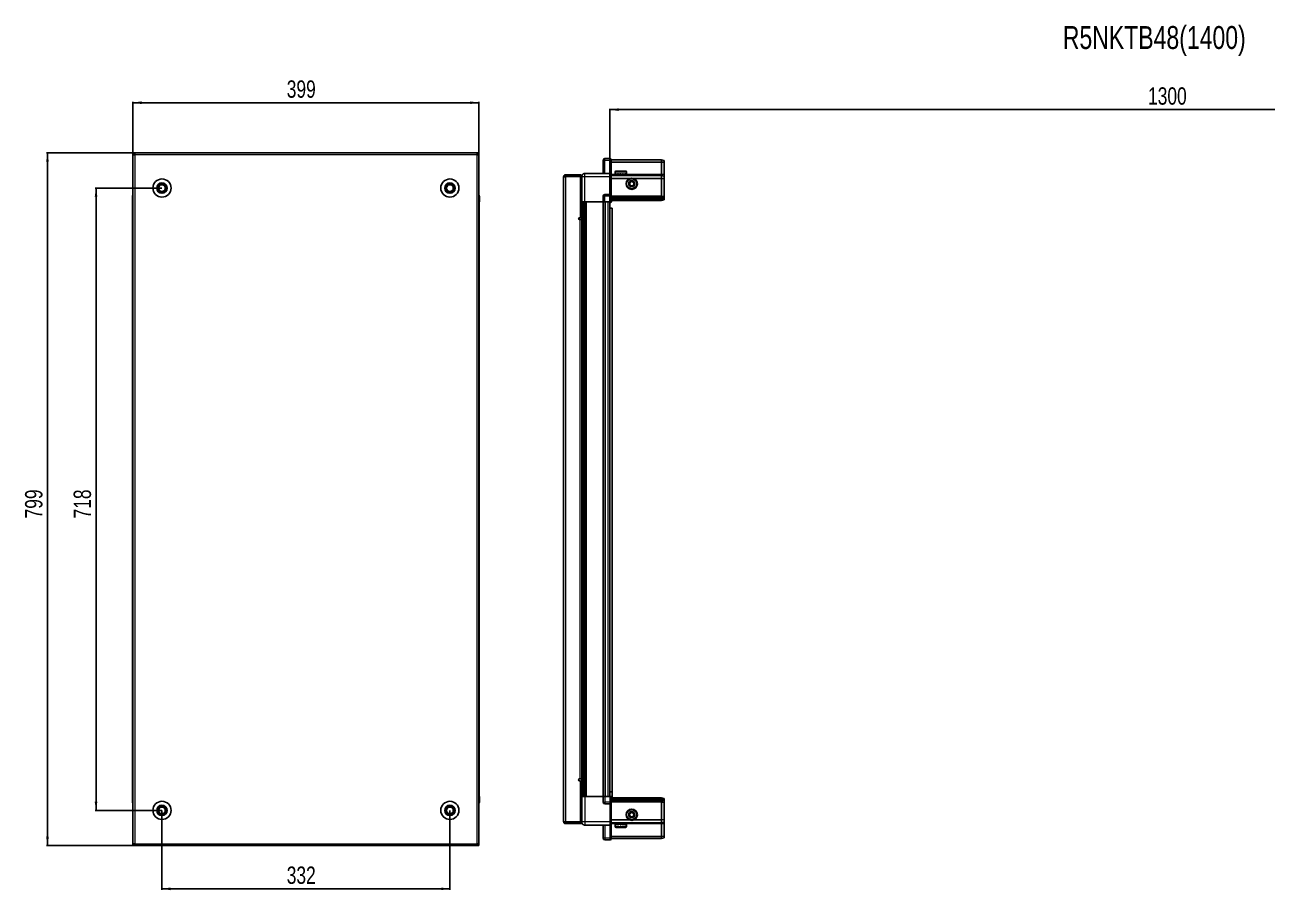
# Model space of a CAD drawing. Header units: millimetres. Extents: x 1021 to 3654, y -838 to 1690.
# Drawn here: x 1021 to 2453, y 692 to 1690 of the extents above; entities that cross this region are included whole.
import ezdxf

# ---------------------------------------------------------------- set-up
doc = ezdxf.new("R2010")
doc.units = ezdxf.units.MM
doc.layers.add('FORMAT', color=7, linetype='Continuous')
doc.styles.add('SLDTEXTSTYLE0', font='TXT', dxfattribs={"width": 0.75})
doc.dimstyles.new('SLDDIMSTYLE0', dxfattribs={"dimtxt": 20, "dimasz": 10, "dimexe": 0, "dimexo": 0.0625, "dimgap": 5, "dimtad": 2, "dimdec": 1, "dimrnd": 1e-09, "dimzin": 12, "dimdsep": 46, "dimtxsty": 'SLDTEXTSTYLE0', "dimsah": 1, "dimcen": 0.09, "dimadec": 0, "dimazin": 3, "dimtfac": 1, "dimtofl": 0, "dimtmove": 0, "dimatfit": 3, "dimfxl": 0, "dimfrac": 2, "dimtolj": 1, "dimtzin": 12, "dimarcsym": 0})

# ---------------------------------------------------------------- blocks, each defined once
blk = doc.blocks.new('_D')
at = {"layer": 'FORMAT'}
for p, q in [((1145.1, 1542.2), (1045.6, 1542.2)), ((1046.6, 743.2), (1046.6, 1542.2)), ((1145.1, 743.2), (1045.6, 743.2))]:
    blk.add_line(p, q, dxfattribs=at)
for points in [[(1046.6, 1542.2), (1045.1, 1532.2), (1048.2, 1532.2)], [(1046.6, 743.2), (1048.2, 753.2), (1045.1, 753.2)]]:
    blk.add_solid(points, dxfattribs=at)
at = {"layer": 'FORMAT', "insert": (1020.8, 1120.5), "char_height": 20, "attachment_point": 1, "rotation": 90, "style": 'SLDTEXTSTYLE0'}
blk.add_mtext('799', dxfattribs=at)
blk = doc.blocks.new('_D_1')
at = {"layer": 'FORMAT'}
for p, q in [((1145.1, 1542.2), (1145.1, 1601.2)), ((1544.1, 1600.2), (1145.1, 1600.2)), ((1544.1, 1542.2), (1544.1, 1601.2))]:
    blk.add_line(p, q, dxfattribs=at)
for points in [[(1145.1, 1600.2), (1155.1, 1598.6), (1155.1, 1601.7)], [(1544.1, 1600.2), (1534.1, 1601.7), (1534.1, 1598.6)]]:
    blk.add_solid(points, dxfattribs=at)
at = {"layer": 'FORMAT', "insert": (1322.5, 1625.9), "char_height": 20, "attachment_point": 1, "style": 'SLDTEXTSTYLE0'}
blk.add_mtext('399', dxfattribs=at)
blk = doc.blocks.new('_D_2')
at = {"layer": 'FORMAT'}
for p, q in [((1178.6, 783.7), (1178.6, 692.2)), ((1510.6, 783.7), (1510.6, 692.2)), ((1178.6, 693.2), (1510.6, 693.2))]:
    blk.add_line(p, q, dxfattribs=at)
for points in [[(1178.6, 693.2), (1188.6, 691.6), (1188.6, 694.7)], [(1510.6, 693.2), (1500.6, 694.7), (1500.6, 691.6)]]:
    blk.add_solid(points, dxfattribs=at)
at = {"layer": 'FORMAT', "insert": (1322.5, 718.9), "char_height": 20, "attachment_point": 1, "style": 'SLDTEXTSTYLE0'}
blk.add_mtext('332', dxfattribs=at)
blk = doc.blocks.new('_D_3')
at = {"layer": 'FORMAT'}
for p, q in [((1178.6, 1501.7), (1101.6, 1501.7)), ((1102.6, 1501.7), (1102.6, 783.7)), ((1178.6, 783.7), (1101.6, 783.7))]:
    blk.add_line(p, q, dxfattribs=at)
for points in [[(1102.6, 1501.7), (1101.1, 1491.7), (1104.2, 1491.7)], [(1102.6, 783.7), (1104.2, 793.7), (1101.1, 793.7)]]:
    blk.add_solid(points, dxfattribs=at)
at = {"layer": 'FORMAT', "insert": (1076.8, 1120.5), "char_height": 20, "attachment_point": 1, "rotation": 90, "style": 'SLDTEXTSTYLE0'}
blk.add_mtext('718', dxfattribs=at)
blk = doc.blocks.new('_D_4')
at = {"layer": 'FORMAT'}
for p, q in [((1695.1, 1485.7), (1695.1, 1593.2)), ((1695.1, 1592.2), (2995.1, 1592.2)), ((2995.1, 1485.7), (2995.1, 1593.2))]:
    blk.add_line(p, q, dxfattribs=at)
for points in [[(1695.1, 1592.2), (1705.1, 1590.6), (1705.1, 1593.7)], [(2995.1, 1592.2), (2985.1, 1593.7), (2985.1, 1590.6)]]:
    blk.add_solid(points, dxfattribs=at)
at = {"layer": 'FORMAT', "insert": (2315.6, 1617.9), "char_height": 20, "attachment_point": 1, "style": 'SLDTEXTSTYLE0'}
blk.add_mtext('1300', dxfattribs=at)

msp = doc.modelspace()

# ---------------------------------------------------------------- linework, layer by layer
at = {"color": 7, "linetype": 'Continuous', "lineweight": 25}
for p, q in [((1147.23, 1542.16), (1145.13, 1542.16)), ((1145.13, 1540.66), (1145.13, 1542.16)), ((1145.13, 1540.66), (1147.23, 1540.66)), ((1145.13, 1540.66), (1145.13, 1540.06)), ((1145.13, 1540.06), (1145.13, 745.26)), ((1145.13, 1540.06), (1147.23, 1540.06)), ((1147.23, 1542.16), (1147.23, 1540.06)), ((1542.03, 1542.16), (1147.23, 1542.16)), ((1542.03, 1540.06), (1542.03, 1542.16)), ((1544.13, 1542.16), (1542.03, 1542.16)), ((1542.03, 1540.66), (1544.13, 1540.66)), ((1542.03, 1540.06), (1544.13, 1540.06)), ((1544.13, 1540.66), (1544.13, 1542.16)), ((1544.13, 1540.06), (1544.13, 1540.66)), ((1544.13, 745.26), (1544.13, 1540.06)), ((1687.28, 1533.66), (1687.28, 1518.66)), ((1695.28, 1535.66), (1689.28, 1535.66)), ((1695.28, 1535.66), (1695.62, 1535.66)), ((1695.28, 1535.66), (1695.28, 1533.66)), ((1695.28, 1518.86), (1695.28, 1533.66)), ((1695.28, 1518.86), (1695.28, 1533.66)), ((1696.48, 1535.16), (1695.62, 1535.66)), ((1696.48, 1533.66), (1696.48, 1535.16)), ((1754.78, 1534.16), (1696.48, 1534.16)), ((1696.48, 1533.66), (1696.48, 1518.86)), ((1754.78, 1534.16), (1754.78, 1531.66)), ((1757.78, 1533.36), (1754.78, 1534.16)), ((1757.78, 1531.51), (1757.78, 1533.36)), ((1695.28, 1518.66), (1666.28, 1518.66)), ((1695.28, 1518.66), (1695.28, 1518.86)), ((1695.28, 1518.66), (1696.48, 1518.66)), ((1695.28, 1514.66), (1695.28, 1518.66)), ((1754.78, 1531.66), (1696.48, 1531.66)), ((1696.48, 1518.86), (1696.48, 1518.66)), ((1696.48, 1518.66), (1696.48, 1514.66)), ((1701.28, 1520.56), (1701.28, 1518.16)), ((1702.08, 1521.36), (1709.25, 1521.36)), ((1709.25, 1521.36), (1713.48, 1521.36)), ((1714.28, 1518.16), (1714.28, 1520.56)), ((1754.78, 1531.66), (1754.78, 1517.16)), ((1757.78, 1531.51), (1754.78, 1531.66)), ((1757.78, 1517.16), (1757.78, 1531.51)), ((1643.28, 1514.81), (1641.78, 1514.81)), ((1641.78, 1514.31), (1641.78, 1514.81)), ((1641.78, 771.01), (1641.78, 1514.31)), ((1643.88, 1515.41), (1643.88, 1516.91)), ((1643.88, 1516.91), (1644.78, 1516.91)), ((1643.88, 1515.41), (1644.78, 1515.41)), ((1643.88, 1514.91), (1661.28, 1514.91)), ((1644.78, 1515.41), (1644.78, 1516.91)), ((1644.78, 1516.91), (1661.28, 1516.91)), ((1644.78, 1515.41), (1661.28, 1515.41)), ((1661.28, 1515.41), (1661.28, 1516.91)), ((1662.78, 1514.91), (1661.28, 1514.91)), ((1661.28, 1514.91), (1661.28, 1467.41)), ((1662.78, 1514.66), (1662.78, 1485.66)), ((1695.28, 1494.36), (1695.28, 1514.66)), ((1754.78, 1516.16), (1696.48, 1516.16)), ((1696.48, 1514.66), (1696.48, 1494.36)), ((1717.78, 1512.66), (1696.48, 1512.66)), ((1701.28, 1518.16), (1701.28, 1517.66)), ((1701.28, 1517.66), (1701.42, 1517.66)), ((1701.61, 1518.16), (1701.42, 1518.16)), ((1701.42, 1518.16), (1701.42, 1517.66)), ((1701.42, 1517.66), (1701.61, 1517.66)), ((1701.61, 1518.16), (1701.61, 1517.66)), ((1701.61, 1517.66), (1702.14, 1517.66)), ((1702.54, 1518.16), (1702.14, 1518.16)), ((1702.14, 1518.16), (1702.14, 1517.66)), ((1702.14, 1517.66), (1702.54, 1517.66)), ((1702.54, 1518.16), (1702.54, 1517.66)), ((1702.54, 1517.66), (1703.41, 1517.66)), ((1703.38, 1517.66), (1703.38, 1517.56)), ((1703.38, 1517.56), (1712.18, 1517.56)), ((1703.98, 1518.16), (1703.41, 1518.16)), ((1703.41, 1518.16), (1703.41, 1517.66)), ((1703.41, 1517.66), (1703.98, 1517.66)), ((1703.78, 1517.16), (1704.47, 1516.68)), ((1703.78, 1517.16), (1708.81, 1517.16)), ((1704.47, 1516.68), (1703.78, 1516.2)), ((1703.78, 1516.2), (1703.78, 1516.16)), ((1703.78, 1516.2), (1708.81, 1516.2)), ((1703.98, 1518.16), (1703.98, 1517.66)), ((1703.98, 1517.66), (1705.1, 1517.66)), ((1704.47, 1516.68), (1708.64, 1516.68)), ((1705.79, 1518.16), (1705.1, 1518.16)), ((1705.1, 1518.16), (1705.1, 1517.66)), ((1705.1, 1517.66), (1705.79, 1517.66)), ((1705.79, 1518.16), (1705.79, 1517.66)), ((1705.79, 1517.66), (1707.07, 1517.66)), ((1707.8, 1518.16), (1707.07, 1518.16)), ((1707.07, 1518.16), (1707.07, 1517.66)), ((1707.07, 1517.66), (1707.3, 1517.66)), ((1707.3, 1518.16), (1707.3, 1517.66)), ((1707.8, 1518.16), (1707.8, 1517.66)), ((1707.8, 1518.16), (1707.8, 1517.66)), ((1707.8, 1517.66), (1709.1, 1517.66)), ((1707.8, 1517.66), (1707.8, 1517.66)), ((1708.64, 1516.68), (1711.09, 1516.68)), ((1708.81, 1517.16), (1711.78, 1517.16)), ((1708.81, 1516.2), (1711.78, 1516.2)), ((1709.81, 1518.16), (1709.1, 1518.16)), ((1709.1, 1518.16), (1709.1, 1517.66)), ((1709.16, 1518.16), (1709.16, 1517.66)), ((1709.16, 1517.66), (1709.81, 1517.66)), ((1709.81, 1518.16), (1709.81, 1517.66)), ((1709.81, 1517.66), (1711, 1517.66)), ((1711.62, 1518.16), (1711, 1518.16)), ((1711, 1518.16), (1711, 1517.66)), ((1711, 1517.66), (1711.62, 1517.66)), ((1711.09, 1516.68), (1711.78, 1517.16)), ((1711.78, 1516.2), (1711.09, 1516.68)), ((1711.62, 1518.16), (1711.62, 1517.66)), ((1711.62, 1517.66), (1712.59, 1517.66)), ((1711.78, 1516.16), (1711.78, 1516.2)), ((1712.18, 1517.56), (1712.18, 1517.66)), ((1713.05, 1518.16), (1712.59, 1518.16)), ((1712.59, 1518.16), (1712.59, 1517.66)), ((1712.59, 1517.66), (1713.05, 1517.66)), ((1713.05, 1518.16), (1713.05, 1517.66)), ((1713.05, 1517.66), (1713.71, 1517.66)), ((1713.97, 1518.16), (1713.71, 1518.16)), ((1713.71, 1518.16), (1713.71, 1517.66)), ((1713.71, 1517.66), (1713.97, 1517.66)), ((1713.97, 1518.16), (1713.97, 1517.66)), ((1713.97, 1517.66), (1714.24, 1517.66)), ((1714.28, 1518.16), (1714.24, 1518.16)), ((1714.24, 1518.16), (1714.24, 1517.66)), ((1714.24, 1517.66), (1714.28, 1517.66)), ((1714.28, 1518.16), (1714.28, 1517.66)), ((1754.78, 1512.66), (1722.78, 1512.66)), ((1754.78, 1517.16), (1754.78, 1516.16)), ((1754.78, 1516.16), (1754.78, 1512.66)), ((1757.78, 1515.36), (1754.78, 1516.16)), ((1754.78, 1512.66), (1754.78, 1492.16)), ((1754.78, 1512.66), (1757.78, 1512.33)), ((1757.78, 1515.36), (1757.78, 1517.16)), ((1757.78, 1512.33), (1757.78, 1515.36)), ((1757.78, 1492.16), (1757.78, 1512.33)), ((1144.63, 1492.16), (1144.63, 1485.66)), ((1144.63, 1485.66), (1144.63, 1492.16)), ((1544.13, 1493.49), (1544.13, 1493.49)), ((1544.63, 1492.16), (1544.63, 1485.66)), ((1544.63, 1485.66), (1544.63, 1492.16)), ((1687.28, 1492.16), (1687.28, 1485.66)), ((1695.28, 1494.16), (1689.28, 1494.16)), ((1695.28, 1494.16), (1695.28, 1494.36)), ((1695.28, 1494.16), (1695.28, 1492.16)), ((1695.28, 1494.16), (1696.48, 1494.16)), ((1695.28, 1485.66), (1695.28, 1492.16)), ((1695.28, 1485.66), (1695.28, 1492.16)), ((1695.62, 1485.66), (1695.62, 1492.16)), ((1696.48, 1494.36), (1696.48, 1494.16)), ((1696.48, 1493.49), (1696.48, 1494.16)), ((1696.48, 1493.49), (1696.48, 1485.66)), ((1754.78, 1491.16), (1696.48, 1491.16)), ((1754.78, 1490.16), (1696.48, 1490.16)), ((1754.78, 1492.16), (1754.78, 1491.16)), ((1754.78, 1491.16), (1754.78, 1490.16)), ((1754.78, 1491.16), (1757.78, 1490.36)), ((1754.78, 1490.16), (1754.78, 1488.66)), ((1754.78, 1490.16), (1757.78, 1489.62)), ((1757.78, 1490.36), (1757.78, 1492.16)), ((1757.78, 1489.62), (1757.78, 1490.36)), ((1144.63, 1485.66), (1144.63, 1485.66)), ((1145.13, 1485.66), (1144.63, 1485.66)), ((1144.78, 1485.66), (1144.78, 799.66)), ((1544.13, 1485.66), (1544.63, 1485.66)), ((1544.48, 799.66), (1544.48, 1485.66)), ((1544.63, 1485.66), (1544.63, 1485.66)), ((1544.63, 1485.66), (1544.63, 1485.66)), ((1661.28, 1488.41), (1662.78, 1488.41)), ((1662.78, 1485.66), (1661.28, 1485.66)), ((1663.43, 799.66), (1663.43, 1485.66)), ((1665.23, 1485.66), (1665.23, 799.66)), ((1665.26, 1485.66), (1665.26, 799.66)), ((1687.28, 1485.66), (1666.28, 1485.66)), ((1687.28, 1485.66), (1689.28, 1485.66)), ((1687.93, 799.66), (1687.93, 1485.66)), ((1695.28, 1485.66), (1689.28, 1485.66)), ((1695.13, 799.66), (1695.13, 1485.66)), ((1695.13, 1478.66), (1697.63, 1478.66)), ((1695.28, 1485.66), (1695.62, 1485.66)), ((1695.28, 1485.66), (1695.28, 1485.66)), ((1696.48, 1485.66), (1695.62, 1485.66)), ((1695.62, 1485.66), (1695.62, 1485.66)), ((1754.78, 1488.66), (1696.48, 1488.66)), ((1754.78, 1487.16), (1696.48, 1487.16)), ((1697.63, 1478.66), (1697.63, 805.16)), ((1754.78, 1488.66), (1757.78, 1489.12)), ((1754.78, 1488.66), (1754.78, 1487.16)), ((1754.78, 1487.16), (1757.78, 1487.97)), ((1757.78, 1489.12), (1757.78, 1489.62)), ((1757.78, 1487.97), (1757.78, 1489.12)), ((1661.28, 1467.41), (1659.93, 1467.41)), ((1659.93, 1465.41), (1660.68, 1465.41)), ((1660.68, 1465.41), (1662.78, 1465.41)), ((1662.78, 1465.41), (1662.78, 819.91)), ((1660.68, 819.91), (1659.93, 819.91)), ((1659.93, 817.91), (1661.28, 817.91)), ((1662.78, 819.91), (1660.68, 819.91)), ((1661.28, 817.91), (1661.28, 770.41)), ((1697.63, 805.16), (1695.13, 805.16)), ((1697.63, 805.16), (1697.63, 798.16)), ((1144.63, 793.16), (1144.63, 799.66)), ((1144.63, 799.66), (1144.63, 799.66)), ((1144.63, 799.66), (1144.63, 799.66)), ((1144.63, 799.66), (1144.63, 793.16)), ((1145.13, 799.66), (1144.63, 799.66)), ((1145.13, 791.84), (1145.13, 791.84)), ((1544.13, 799.66), (1544.63, 799.66)), ((1544.63, 799.66), (1544.63, 799.66)), ((1544.63, 793.16), (1544.63, 799.66)), ((1544.63, 799.66), (1544.63, 793.16)), ((1662.78, 799.66), (1661.28, 799.66)), ((1662.78, 796.91), (1661.28, 796.91)), ((1662.78, 770.66), (1662.78, 799.66)), ((1687.28, 799.66), (1666.28, 799.66)), ((1687.28, 793.16), (1687.28, 799.66)), ((1687.28, 799.66), (1689.28, 799.66)), ((1695.28, 799.66), (1689.28, 799.66)), ((1695.28, 791.16), (1689.28, 791.16)), ((1695.28, 799.66), (1695.62, 799.66)), ((1695.28, 793.16), (1695.28, 799.66)), ((1695.28, 793.16), (1695.28, 791.16)), ((1695.28, 793.16), (1695.28, 791.16)), ((1695.28, 791.16), (1696.48, 791.16)), ((1695.28, 790.96), (1695.28, 791.16)), ((1695.28, 770.66), (1695.28, 790.96)), ((1695.62, 793.16), (1695.62, 799.66)), ((1695.62, 799.66), (1696.48, 799.66)), ((1696.48, 799.66), (1696.48, 791.84)), ((1754.78, 798.16), (1696.48, 798.16)), ((1754.78, 796.66), (1696.48, 796.66)), ((1754.78, 795.16), (1696.48, 795.16)), ((1754.78, 794.16), (1696.48, 794.16)), ((1696.48, 791.16), (1696.48, 791.84)), ((1696.48, 791.16), (1696.48, 790.96)), ((1696.48, 790.96), (1696.48, 770.66)), ((1754.78, 796.66), (1754.78, 798.16)), ((1754.78, 798.16), (1757.78, 797.36)), ((1754.78, 795.16), (1754.78, 796.66)), ((1754.78, 796.66), (1757.78, 796.21)), ((1754.78, 795.16), (1757.78, 795.71)), ((1754.78, 794.16), (1754.78, 795.16)), ((1754.78, 794.16), (1757.78, 794.97)), ((1754.78, 793.16), (1754.78, 794.16)), ((1754.78, 772.66), (1754.78, 793.16)), ((1757.78, 797.36), (1757.78, 796.21)), ((1757.78, 796.21), (1757.78, 795.71)), ((1757.78, 795.71), (1757.78, 794.97)), ((1757.78, 794.97), (1757.78, 793.16)), ((1757.78, 793.16), (1757.78, 773)), ((1641.78, 770.51), (1641.78, 771.01)), ((1643.28, 770.51), (1641.78, 770.51)), ((1661.28, 770.41), (1643.88, 770.41)), ((1643.88, 769.91), (1643.88, 768.41)), ((1643.88, 769.91), (1644.78, 769.91)), ((1643.88, 768.41), (1644.78, 768.41)), ((1644.78, 769.91), (1644.78, 768.41)), ((1661.28, 769.91), (1644.78, 769.91)), ((1661.28, 768.41), (1644.78, 768.41)), ((1661.28, 770.41), (1662.78, 770.41)), ((1661.28, 769.91), (1661.28, 768.41)), ((1695.28, 766.66), (1666.28, 766.66)), ((1687.28, 751.66), (1687.28, 766.66)), ((1695.28, 766.66), (1695.28, 770.66)), ((1695.28, 766.66), (1696.48, 766.66)), ((1695.28, 766.46), (1695.28, 766.66)), ((1695.28, 751.66), (1695.28, 766.46)), ((1717.78, 772.66), (1696.48, 772.66)), ((1696.48, 770.66), (1696.48, 766.66)), ((1754.78, 769.16), (1696.48, 769.16)), ((1696.48, 766.66), (1696.48, 766.46)), ((1696.48, 766.46), (1696.48, 751.66)), ((1701.28, 767.66), (1701.28, 764.76)), ((1701.38, 767.66), (1701.28, 767.66)), ((1701.38, 767.16), (1701.38, 767.66)), ((1701.55, 767.66), (1701.38, 767.66)), ((1701.38, 767.16), (1701.55, 767.16)), ((1701.55, 767.16), (1701.55, 767.66)), ((1702.04, 767.66), (1701.55, 767.66)), ((1702.04, 767.16), (1702.04, 767.66)), ((1702.42, 767.66), (1702.04, 767.66)), ((1702.04, 767.16), (1702.42, 767.16)), ((1702.23, 763.96), (1702.08, 763.96)), ((1713.48, 763.96), (1702.23, 763.96)), ((1702.42, 767.16), (1702.42, 767.66)), ((1703.26, 767.66), (1702.42, 767.66)), ((1703.26, 767.16), (1703.26, 767.66)), ((1703.81, 767.66), (1703.26, 767.66)), ((1703.26, 767.16), (1703.81, 767.16)), ((1703.38, 767.76), (1703.38, 767.66)), ((1708.78, 767.76), (1703.38, 767.76)), ((1703.78, 769.16), (1703.78, 769.13)), ((1703.78, 769.13), (1704.47, 768.65)), ((1703.89, 769.13), (1703.78, 769.13)), ((1704.47, 768.65), (1703.78, 768.16)), ((1703.89, 768.16), (1703.78, 768.16)), ((1703.81, 767.16), (1703.81, 767.66)), ((1704.92, 767.66), (1703.81, 767.66)), ((1711.78, 769.13), (1703.89, 769.13)), ((1711.78, 768.16), (1703.89, 768.16)), ((1704.56, 768.65), (1704.47, 768.65)), ((1711.09, 768.65), (1704.56, 768.65)), ((1704.92, 767.16), (1704.92, 767.66)), ((1705.6, 767.66), (1704.92, 767.66)), ((1704.92, 767.16), (1705.6, 767.16)), ((1705.6, 767.16), (1705.6, 767.66)), ((1706.86, 767.66), (1705.6, 767.66)), ((1706.86, 767.16), (1706.86, 767.66)), ((1707.16, 767.66), (1706.86, 767.66)), ((1706.86, 767.16), (1707.6, 767.16)), ((1707.16, 767.16), (1707.16, 767.66)), ((1707.6, 767.16), (1707.6, 767.66)), ((1708.9, 767.66), (1707.6, 767.66)), ((1712.18, 767.76), (1708.78, 767.76)), ((1708.9, 767.16), (1708.9, 767.66)), ((1708.9, 767.16), (1709.61, 767.16)), ((1709.02, 767.16), (1709.02, 767.66)), ((1709.61, 767.66), (1709.02, 767.66)), ((1709.61, 767.16), (1709.61, 767.66)), ((1710.82, 767.66), (1709.61, 767.66)), ((1710.82, 767.16), (1710.82, 767.66)), ((1711.45, 767.66), (1710.82, 767.66)), ((1710.82, 767.16), (1711.45, 767.16)), ((1711.09, 768.65), (1711.78, 769.13)), ((1711.78, 768.16), (1711.09, 768.65)), ((1711.45, 767.16), (1711.45, 767.66)), ((1712.45, 767.66), (1711.45, 767.66)), ((1711.78, 769.13), (1711.78, 769.16)), ((1712.18, 767.66), (1712.18, 767.76)), ((1712.45, 767.16), (1712.45, 767.66)), ((1712.93, 767.66), (1712.45, 767.66)), ((1712.45, 767.16), (1712.93, 767.16)), ((1712.93, 767.16), (1712.93, 767.66)), ((1713.62, 767.66), (1712.93, 767.66)), ((1713.62, 767.16), (1713.62, 767.66)), ((1713.91, 767.66), (1713.62, 767.66)), ((1713.62, 767.16), (1713.91, 767.16)), ((1713.91, 767.16), (1713.91, 767.66)), ((1714.22, 767.66), (1713.91, 767.66)), ((1714.22, 767.16), (1714.22, 767.66)), ((1714.28, 767.66), (1714.22, 767.66)), ((1714.22, 767.16), (1714.28, 767.16)), ((1714.28, 764.76), (1714.28, 767.66)), ((1714.28, 767.16), (1714.28, 767.66)), ((1714.28, 767.66), (1714.28, 767.66)), ((1754.78, 772.66), (1722.78, 772.66)), ((1754.78, 772.66), (1757.78, 773)), ((1754.78, 769.16), (1754.78, 772.66)), ((1757.78, 769.97), (1754.78, 769.16)), ((1754.78, 768.16), (1754.78, 769.16)), ((1754.78, 753.66), (1754.78, 768.16)), ((1757.78, 773), (1757.78, 769.97)), ((1757.78, 769.97), (1757.78, 768.16)), ((1757.78, 768.16), (1757.78, 753.82)), ((1147.23, 745.26), (1145.13, 745.26)), ((1145.13, 745.26), (1145.13, 744.66)), ((1147.23, 745.26), (1147.23, 743.16)), ((1544.13, 745.26), (1542.03, 745.26)), ((1542.03, 743.16), (1542.03, 745.26)), ((1544.13, 744.66), (1544.13, 745.26)), ((1695.28, 749.66), (1689.28, 749.66)), ((1695.28, 751.66), (1695.28, 749.66)), ((1695.28, 749.66), (1695.28, 749.66)), ((1695.28, 749.66), (1695.62, 749.66)), ((1695.28, 749.66), (1695.62, 749.66)), ((1695.62, 749.66), (1696.48, 750.16)), ((1695.62, 749.66), (1696.48, 750.16)), ((1754.78, 753.66), (1696.48, 753.66)), ((1696.48, 750.16), (1696.48, 751.66)), ((1754.78, 751.16), (1696.48, 751.16)), ((1757.78, 753.82), (1754.78, 753.66)), ((1754.78, 751.16), (1754.78, 753.66)), ((1757.78, 751.97), (1754.78, 751.16)), ((1757.78, 753.82), (1757.78, 751.97)), ((1145.13, 744.66), (1145.13, 743.16)), ((1147.23, 744.66), (1145.13, 744.66)), ((1145.13, 743.16), (1147.23, 743.16)), ((1147.23, 743.16), (1542.03, 743.16)), ((1544.13, 744.66), (1542.03, 744.66)), ((1542.03, 743.16), (1544.13, 743.16)), ((1544.13, 744.66), (1544.13, 743.16))]:
    msp.add_line(p, q, dxfattribs=at)
at = {"color": 8, "linetype": 'Continuous', "lineweight": 18}
for p, q in [((1542.03, 1540.06), (1147.23, 1540.06)), ((1147.23, 1540.06), (1147.23, 745.26)), ((1542.03, 745.26), (1542.03, 1540.06)), ((1689.28, 1533.66), (1687.28, 1533.66)), ((1689.28, 1533.66), (1689.28, 1535.66)), ((1689.28, 1518.66), (1689.28, 1533.66)), ((1695.28, 1533.66), (1689.28, 1533.66)), ((1695.28, 1533.66), (1696.48, 1533.66)), ((1695.28, 1518.86), (1696.48, 1518.86)), ((1701.28, 1520.56), (1709.46, 1520.56)), ((1709.46, 1520.56), (1714.28, 1520.56)), ((1643.88, 1514.91), (1643.88, 770.41)), ((1666.28, 1485.66), (1666.28, 1514.66)), ((1695.28, 1514.66), (1666.28, 1514.66)), ((1695.28, 1514.66), (1696.48, 1514.66)), ((1703.78, 1517.16), (1696.48, 1517.16)), ((1754.78, 1517.16), (1711.78, 1517.16)), ((1757.78, 1517.16), (1754.78, 1517.16)), ((1145.13, 1492.16), (1144.63, 1492.16)), ((1544.13, 1492.16), (1544.63, 1492.16)), ((1687.28, 1492.16), (1689.28, 1492.16)), ((1689.28, 1492.16), (1689.28, 1494.16)), ((1689.28, 1485.66), (1689.28, 1492.16)), ((1695.28, 1492.16), (1689.28, 1492.16)), ((1695.28, 1494.36), (1696.48, 1494.36)), ((1695.28, 1492.16), (1695.62, 1492.16)), ((1754.78, 1492.16), (1696.48, 1492.16)), ((1754.78, 1492.16), (1757.78, 1492.16)), ((1662.78, 1465.41), (1662.78, 1485.66)), ((1664.02, 1485.66), (1664.02, 799.66)), ((1666.47, 799.66), (1666.47, 1485.66)), ((1667.88, 1485.66), (1667.88, 799.66)), ((1687.28, 799.66), (1687.28, 1485.66)), ((1689.93, 799.66), (1689.93, 1485.66)), ((1693.13, 799.66), (1693.13, 1485.66)), ((1695.28, 1485.66), (1695.62, 1485.66)), ((1660.68, 819.91), (1660.68, 1465.41)), ((1662.78, 799.66), (1662.78, 819.91)), ((1145.13, 793.16), (1144.63, 793.16)), ((1544.13, 793.16), (1544.63, 793.16)), ((1666.28, 799.66), (1666.28, 770.66)), ((1687.28, 793.16), (1689.28, 793.16)), ((1689.28, 799.66), (1689.28, 793.16)), ((1689.28, 793.16), (1689.28, 791.16)), ((1695.28, 793.16), (1689.28, 793.16)), ((1695.28, 793.16), (1695.62, 793.16)), ((1696.48, 790.96), (1695.28, 790.96)), ((1754.78, 793.16), (1696.48, 793.16)), ((1754.78, 793.16), (1757.78, 793.16)), ((1695.28, 770.66), (1666.28, 770.66)), ((1689.28, 766.66), (1689.28, 751.66)), ((1695.28, 770.66), (1696.48, 770.66)), ((1696.48, 766.46), (1695.28, 766.46)), ((1703.78, 768.16), (1696.48, 768.16)), ((1701.45, 764.76), (1701.28, 764.76)), ((1714.28, 764.76), (1701.45, 764.76)), ((1754.78, 768.16), (1711.78, 768.16)), ((1757.78, 768.16), (1754.78, 768.16)), ((1147.23, 745.26), (1542.03, 745.26)), ((1689.28, 751.66), (1687.28, 751.66)), ((1689.28, 751.66), (1689.28, 749.66)), ((1695.28, 751.66), (1689.28, 751.66)), ((1695.28, 751.66), (1696.48, 751.66))]:
    msp.add_line(p, q, dxfattribs=at)
at = {"color": 7, "linetype": 'Continuous', "lineweight": 25}
for centre, radius in [((1178.63, 1501.66), 10.5), ((1178.63, 1501.66), 6), ((1178.63, 1501.66), 3.9), ((1510.63, 1501.66), 10.5), ((1510.63, 1501.66), 6), ((1510.63, 1501.66), 3.9), ((1720.28, 1506.66), 6.5), ((1720.28, 1506.66), 3.46), ((1178.63, 783.66), 10.5), ((1178.63, 783.66), 6), ((1510.63, 783.66), 10.5), ((1510.63, 783.66), 6), ((1178.63, 783.66), 3.9), ((1510.63, 783.66), 3.9), ((1720.28, 778.66), 6.5), ((1720.28, 778.66), 3.46)]:
    msp.add_circle(centre, radius, dxfattribs=at)
at = {"color": 8, "linetype": 'Continuous', "lineweight": 18}
for centre in [(1720.28, 1506.66), (1720.28, 778.66)]:
    msp.add_circle(centre, 5.7, dxfattribs=at)
at = {"color": 7, "linetype": 'Continuous', "lineweight": 25}
for centre, radius, start, end in [((1689.28, 1533.66), 2, 90, 180), ((1702.08, 1520.56), 0.8, 90, 180), ((1713.48, 1520.56), 0.8, 0, 90), ((1178.63, 1501.66), 4.62, 120, 180), ((1178.63, 1501.66), 4.62, 60, 120), ((1178.63, 1501.66), 4.62, 360, 60), ((1510.63, 1501.66), 4.62, 120, 180), ((1510.63, 1501.66), 4.62, 60, 120), ((1510.63, 1501.66), 4.62, 0, 60), ((1643.78, 1514.41), 0.5, 90, 117.7907), ((1661.18, 1514.81), 0.6, 9.59407, 90), ((1661.18, 1514.81), 2.1, 32.2369, 87.2706), ((1703.38, 1517.16), 0.4, 0, 90), ((1712.18, 1517.16), 0.4, 90, 180), ((1720.28, 1506.66), 2.5, 161.00659, 221.00659), ((1720.28, 1506.66), 2.5, 101.00659, 161.00659), ((1720.28, 1506.66), 2.5, 221.00659, 281.00659), ((1720.28, 1506.66), 2.5, 41.00659, 101.00659), ((1720.28, 1506.66), 2.5, 281.00659, 341.00659), ((1720.28, 1506.66), 2.5, 341.00659, 41.00659), ((1146.63, 1492.16), 2, 138.59038, 180), ((1178.63, 1501.66), 4.62, 180, 240), ((1178.63, 1501.66), 4.62, 240, 300), ((1178.63, 1501.66), 4.62, 300, 360), ((1510.63, 1501.66), 4.62, 180, 240), ((1510.63, 1501.66), 4.62, 240, 300), ((1510.63, 1501.66), 4.62, 300, 0), ((1542.63, 1492.16), 2, 33.78451, 41.40962), ((1542.63, 1492.16), 2, 0, 41.39416), ((1542.63, 1492.16), 2, 360, 19.56674), ((1689.28, 1492.16), 2, 90, 180), ((1692.63, 1488.31), 5, 300, 346.70293), ((1659.93, 1466.41), 1, 90, 270), ((1659.93, 818.91), 1, 90, 270), ((1146.63, 793.16), 2, 180, 199.56674), ((1146.63, 793.16), 2, 180, 221.39416), ((1146.63, 793.16), 2, 213.78451, 221.40962), ((1178.63, 783.66), 4.62, 60, 120), ((1510.63, 783.66), 4.62, 60, 120), ((1542.63, 793.16), 2, 318.59038, 0), ((1689.28, 793.16), 2, 180, 270), ((1178.63, 783.66), 4.62, 120, 180), ((1178.63, 783.66), 4.62, 180, 240), ((1178.63, 783.66), 4.62, 240, 300), ((1178.63, 783.66), 4.62, 360, 60), ((1178.63, 783.66), 4.62, 300, 360), ((1510.63, 783.66), 4.62, 120, 180), ((1510.63, 783.66), 4.62, 180, 240), ((1510.63, 783.66), 4.62, 240, 300), ((1510.63, 783.66), 4.62, 0, 60), ((1510.63, 783.66), 4.62, 300, 0), ((1720.28, 778.66), 2.5, 127.98423, 187.98423), ((1720.28, 778.66), 2.5, 187.98423, 247.98423), ((1720.28, 778.66), 2.5, 67.98423, 127.98423), ((1720.28, 778.66), 2.5, 247.98423, 307.98423), ((1720.28, 778.66), 2.5, 7.98423, 67.98423), ((1720.28, 778.66), 2.5, 307.98423, 7.98423), ((1643.78, 770.91), 0.5, 243.58436, 270), ((1661.18, 770.51), 0.6, 270, 350.40593), ((1661.18, 770.51), 2.1, 272.7294, 327.8305), ((1702.08, 764.76), 0.8, 180, 270), ((1703.38, 768.16), 0.4, 270, 360), ((1712.18, 768.16), 0.4, 180, 270), ((1713.48, 764.76), 0.8, 270, 360), ((1689.28, 751.66), 2, 180, 270)]:
    msp.add_arc(centre, radius, start, end, dxfattribs=at)
for centre, start_param, end_param in [((1699.08, 1492.16), 2.4188584, 3.1415927), ((1699.08, 793.16), 3.1415927, 3.8643269)]:
    msp.add_ellipse(centre, major_axis=(3.46, 0), ratio=0.5773503, start_param=start_param, end_param=end_param, dxfattribs=at)
for points, knots in [([(1666.28, 1518.66), (1665.84, 1518.62), (1665.17, 1518.55), (1664.35, 1518.11), (1663.79, 1517.66), (1663.34, 1517.1), (1662.9, 1516.28), (1662.83, 1515.6), (1662.78, 1515.16)], [0, 0, 0, 0, 0.2394568, 0.3683607, 0.5, 0.6316393, 0.7605432, 1, 1, 1, 1]), ([(1174.01, 1501.66), (1174.34, 1502.24), (1174.91, 1503.22), (1175.73, 1504.64), (1176.14, 1505.35), (1176.32, 1505.66)], [0, 0, 0, 0, 0.4391308, 0.7513783, 1, 1, 1, 1]), ([(1176.32, 1505.66), (1176.52, 1505.66), (1177.22, 1505.66), (1178.53, 1505.66), (1179.92, 1505.66), (1180.67, 1505.66), (1180.94, 1505.66)], [0, 0, 0, 0, 0.1393293, 0.4852696, 0.8163565, 1, 1, 1, 1]), ([(1180.94, 1505.66), (1181.27, 1505.09), (1181.83, 1504.11), (1182.66, 1502.69), (1183.07, 1501.98), (1183.25, 1501.66)], [0, 0, 0, 0, 0.4391308, 0.7513783, 1, 1, 1, 1]), ([(1506.01, 1501.66), (1506.34, 1502.24), (1506.91, 1503.22), (1507.73, 1504.64), (1508.14, 1505.35), (1508.32, 1505.66)], [0, 0, 0, 0, 0.4391308, 0.7513783, 1, 1, 1, 1]), ([(1508.32, 1505.66), (1508.52, 1505.66), (1509.22, 1505.66), (1510.53, 1505.66), (1511.92, 1505.66), (1512.67, 1505.66), (1512.94, 1505.66)], [0, 0, 0, 0, 0.1393293, 0.4852696, 0.8163565, 1, 1, 1, 1]), ([(1512.94, 1505.66), (1513.27, 1505.09), (1513.83, 1504.11), (1514.66, 1502.69), (1515.07, 1501.98), (1515.25, 1501.66)], [0, 0, 0, 0, 0.4391308, 0.7513783, 1, 1, 1, 1]), ([(1643.88, 1516.91), (1643.63, 1516.89), (1643.14, 1516.84), (1642.5, 1516.44), (1642.03, 1515.88), (1641.81, 1515.3), (1641.79, 1514.94), (1641.78, 1514.81)], [0, 0, 0, 0, 0.2302553, 0.4485219, 0.6667858, 0.8850496, 1, 1, 1, 1]), ([(1641.78, 1514.31), (1641.81, 1514.36), (1641.86, 1514.45), (1642.26, 1514.58), (1642.81, 1514.71), (1643.39, 1514.82), (1643.76, 1514.89), (1643.88, 1514.91)], [0, 0, 0, 0, 0.23025534, 0.4485219, 0.6667858, 0.88504963, 1, 1, 1, 1]), ([(1662.78, 1515.16), (1662.78, 1515.16), (1662.78, 1515.14), (1662.78, 1515.03), (1662.78, 1514.86), (1662.78, 1514.73), (1662.78, 1514.66)], [0, 0, 0, 0, 0.2493943, 0.5003335, 0.7501667, 1, 1, 1, 1]), ([(1717.45, 1506.11), (1717.62, 1506.6), (1717.93, 1507.51), (1718.24, 1508.42), (1718.39, 1508.84)], [0, 0, 0, 0, 0.5346859, 1, 1, 1, 1]), ([(1719.34, 1503.93), (1719.12, 1504.19), (1718.58, 1504.82), (1717.92, 1505.57), (1717.53, 1506.02), (1717.45, 1506.11)], [0, 0, 0, 0, 0.3629006, 0.8668753, 1, 1, 1, 1]), ([(1718.39, 1508.84), (1718.9, 1508.94), (1719.84, 1509.13), (1720.78, 1509.31), (1721.22, 1509.39)], [0, 0, 0, 0, 0.5346859, 1, 1, 1, 1]), ([(1722.18, 1504.49), (1721.67, 1504.39), (1720.72, 1504.2), (1719.78, 1504.02), (1719.34, 1503.93)], [0, 0, 0, 0, 0.5346859, 1, 1, 1, 1]), ([(1721.22, 1509.39), (1721.3, 1509.3), (1721.7, 1508.85), (1722.35, 1508.1), (1722.89, 1507.48), (1723.12, 1507.22)], [0, 0, 0, 0, 0.13312467, 0.63709944, 1, 1, 1, 1]), ([(1723.12, 1507.22), (1722.95, 1506.73), (1722.64, 1505.82), (1722.32, 1504.91), (1722.18, 1504.49)], [0, 0, 0, 0, 0.5346859, 1, 1, 1, 1]), ([(1176.32, 1497.66), (1175.99, 1498.24), (1175.42, 1499.22), (1174.6, 1500.64), (1174.19, 1501.35), (1174.01, 1501.66)], [0, 0, 0, 0, 0.4391308, 0.7513783, 1, 1, 1, 1]), ([(1180.94, 1497.66), (1180.67, 1497.66), (1179.92, 1497.66), (1178.53, 1497.66), (1177.22, 1497.66), (1176.52, 1497.66), (1176.32, 1497.66)], [0, 0, 0, 0, 0.1836435, 0.5147304, 0.8606707, 1, 1, 1, 1]), ([(1183.25, 1501.66), (1182.92, 1501.09), (1182.35, 1500.11), (1181.53, 1498.69), (1181.12, 1497.98), (1180.94, 1497.66)], [0, 0, 0, 0, 0.4391308, 0.7513783, 1, 1, 1, 1]), ([(1508.32, 1497.66), (1507.99, 1498.24), (1507.42, 1499.22), (1506.6, 1500.64), (1506.19, 1501.35), (1506.01, 1501.66)], [0, 0, 0, 0, 0.4391308, 0.7513783, 1, 1, 1, 1]), ([(1512.94, 1497.66), (1512.67, 1497.66), (1511.92, 1497.66), (1510.53, 1497.66), (1509.22, 1497.66), (1508.52, 1497.66), (1508.32, 1497.66)], [0, 0, 0, 0, 0.1836435, 0.5147304, 0.8606707, 1, 1, 1, 1]), ([(1515.25, 1501.66), (1514.92, 1501.09), (1514.35, 1500.11), (1513.53, 1498.69), (1513.12, 1497.98), (1512.94, 1497.66)], [0, 0, 0, 0, 0.4391308, 0.7513783, 1, 1, 1, 1]), ([(1662.78, 1485.66), (1662.82, 1485.66), (1662.9, 1485.66), (1663.5, 1485.66), (1664.39, 1485.66), (1665.38, 1485.66), (1666.03, 1485.66), (1666.28, 1485.66)], [0, 0, 0, 0, 0.2146939, 0.4293877, 0.6440816, 0.8587754, 1, 1, 1, 1]), ([(1662.78, 799.66), (1662.82, 799.66), (1662.9, 799.66), (1663.5, 799.66), (1664.39, 799.66), (1665.38, 799.66), (1666.03, 799.66), (1666.28, 799.66)], [0, 0, 0, 0, 0.2146939, 0.4293877, 0.6440816, 0.8587754, 1, 1, 1, 1]), ([(1174.01, 783.66), (1174.34, 784.24), (1174.91, 785.22), (1175.73, 786.64), (1176.14, 787.35), (1176.32, 787.66)], [0, 0, 0, 0, 0.4391308, 0.7513783, 1, 1, 1, 1]), ([(1176.32, 779.66), (1175.99, 780.24), (1175.42, 781.22), (1174.6, 782.64), (1174.19, 783.35), (1174.01, 783.66)], [0, 0, 0, 0, 0.4391308, 0.7513783, 1, 1, 1, 1]), ([(1176.32, 787.66), (1176.52, 787.66), (1177.22, 787.66), (1178.53, 787.66), (1179.92, 787.66), (1180.67, 787.66), (1180.94, 787.66)], [0, 0, 0, 0, 0.1393293, 0.4852696, 0.8163565, 1, 1, 1, 1]), ([(1180.94, 779.66), (1180.67, 779.66), (1179.92, 779.66), (1178.53, 779.66), (1177.22, 779.66), (1176.52, 779.66), (1176.32, 779.66)], [0, 0, 0, 0, 0.1836435, 0.5147304, 0.8606707, 1, 1, 1, 1]), ([(1180.94, 787.66), (1181.27, 787.09), (1181.83, 786.11), (1182.66, 784.69), (1183.07, 783.98), (1183.25, 783.66)], [0, 0, 0, 0, 0.4391308, 0.7513783, 1, 1, 1, 1]), ([(1183.25, 783.66), (1182.92, 783.09), (1182.35, 782.11), (1181.53, 780.69), (1181.12, 779.98), (1180.94, 779.66)], [0, 0, 0, 0, 0.4391308, 0.7513783, 1, 1, 1, 1]), ([(1506.01, 783.66), (1506.34, 784.24), (1506.91, 785.22), (1507.73, 786.64), (1508.14, 787.35), (1508.32, 787.66)], [0, 0, 0, 0, 0.4391308, 0.7513783, 1, 1, 1, 1]), ([(1508.32, 779.66), (1507.99, 780.24), (1507.42, 781.22), (1506.6, 782.64), (1506.19, 783.35), (1506.01, 783.66)], [0, 0, 0, 0, 0.4391308, 0.7513783, 1, 1, 1, 1]), ([(1508.32, 787.66), (1508.52, 787.66), (1509.22, 787.66), (1510.53, 787.66), (1511.92, 787.66), (1512.67, 787.66), (1512.94, 787.66)], [0, 0, 0, 0, 0.1393293, 0.4852696, 0.8163565, 1, 1, 1, 1]), ([(1512.94, 779.66), (1512.67, 779.66), (1511.92, 779.66), (1510.53, 779.66), (1509.22, 779.66), (1508.52, 779.66), (1508.32, 779.66)], [0, 0, 0, 0, 0.1836435, 0.5147304, 0.8606707, 1, 1, 1, 1]), ([(1512.94, 787.66), (1513.27, 787.09), (1513.83, 786.11), (1514.66, 784.69), (1515.07, 783.98), (1515.25, 783.66)], [0, 0, 0, 0, 0.4391308, 0.7513783, 1, 1, 1, 1]), ([(1515.25, 783.66), (1514.92, 783.09), (1514.35, 782.11), (1513.53, 780.69), (1513.12, 779.98), (1512.94, 779.66)], [0, 0, 0, 0, 0.4391308, 0.7513783, 1, 1, 1, 1]), ([(1717.61, 779.75), (1718.01, 780.06), (1718.77, 780.66), (1719.53, 781.25), (1719.88, 781.52)], [0, 0, 0, 0, 0.5346859, 1, 1, 1, 1]), ([(1718.01, 776.89), (1717.99, 777.01), (1717.91, 777.6), (1717.77, 778.59), (1717.65, 779.4), (1717.61, 779.75)], [0, 0, 0, 0, 0.1331247, 0.6370994, 1, 1, 1, 1]), ([(1720.68, 775.81), (1720.21, 776), (1719.31, 776.36), (1718.42, 776.72), (1718.01, 776.89)], [0, 0, 0, 0, 0.5346859, 1, 1, 1, 1]), ([(1719.88, 781.52), (1720.36, 781.33), (1721.25, 780.97), (1722.14, 780.61), (1722.56, 780.44)], [0, 0, 0, 0, 0.53468586, 1, 1, 1, 1]), ([(1722.96, 777.58), (1722.55, 777.26), (1721.79, 776.67), (1721.04, 776.08), (1720.68, 775.81)], [0, 0, 0, 0, 0.5346859, 1, 1, 1, 1]), ([(1722.56, 780.44), (1722.61, 780.1), (1722.72, 779.28), (1722.86, 778.3), (1722.94, 777.71), (1722.96, 777.58)], [0, 0, 0, 0, 0.3629006, 0.8668753, 1, 1, 1, 1]), ([(1643.88, 770.41), (1643.63, 770.46), (1643.14, 770.55), (1642.5, 770.68), (1642.03, 770.81), (1641.81, 770.92), (1641.79, 770.99), (1641.78, 771.01)], [0, 0, 0, 0, 0.2302553, 0.4485219, 0.6667858, 0.8850496, 1, 1, 1, 1]), ([(1641.78, 770.51), (1641.81, 770.26), (1641.86, 769.77), (1642.26, 769.13), (1642.81, 768.66), (1643.39, 768.44), (1643.76, 768.42), (1643.88, 768.41)], [0, 0, 0, 0, 0.23025534, 0.4485219, 0.6667858, 0.88504963, 1, 1, 1, 1]), ([(1662.78, 770.16), (1662.78, 770.17), (1662.78, 770.18), (1662.78, 770.3), (1662.78, 770.47), (1662.78, 770.6), (1662.78, 770.66)], [0, 0, 0, 0, 0.2493943, 0.5003335, 0.7501667, 1, 1, 1, 1]), ([(1666.28, 766.66), (1665.84, 766.71), (1665.17, 766.78), (1664.35, 767.22), (1663.79, 767.67), (1663.34, 768.23), (1662.9, 769.05), (1662.83, 769.72), (1662.78, 770.16)], [0, 0, 0, 0, 0.2394568, 0.3683607, 0.5, 0.6316393, 0.7605432, 1, 1, 1, 1])]:
    msp.add_open_spline(points, degree=3, knots=knots, dxfattribs=at)
at = {"color": 8, "linetype": 'Continuous', "lineweight": 18}
for points in [[(1666.28, 1514.66), (1666.28, 1515.19), (1666.28, 1516.24), (1666.28, 1517.56), (1666.28, 1518.48), (1666.28, 1518.6), (1666.28, 1518.66)], [(1666.28, 770.66), (1666.28, 770.14), (1666.28, 769.09), (1666.28, 767.77), (1666.28, 766.84), (1666.28, 766.72), (1666.28, 766.66)]]:
    msp.add_open_spline(points, degree=3, dxfattribs=at)
at = {"color": 7, "linetype": 'Continuous', "lineweight": 25}
for points in [[(1643.88, 1515.41), (1643.8, 1515.41), (1643.65, 1515.39), (1643.45, 1515.25), (1643.31, 1515.05), (1643.29, 1514.89), (1643.28, 1514.81)], [(1643.28, 770.51), (1643.29, 770.44), (1643.31, 770.28), (1643.45, 770.08), (1643.65, 769.94), (1643.8, 769.92), (1643.88, 769.91)]]:
    msp.add_open_spline(points, degree=3, dxfattribs=at)
at = {"color": 8, "linetype": 'Continuous', "lineweight": 18}
for points in [[(1666.28, 1514.66), (1665.84, 1514.66), (1665.17, 1514.66), (1664.35, 1514.66), (1663.79, 1514.66), (1663.34, 1514.66), (1662.9, 1514.66), (1662.83, 1514.66), (1662.78, 1514.66)], [(1666.28, 770.66), (1665.84, 770.66), (1665.17, 770.66), (1664.35, 770.66), (1663.79, 770.66), (1663.34, 770.66), (1662.9, 770.66), (1662.83, 770.66), (1662.78, 770.66)]]:
    msp.add_open_spline(points, degree=3, knots=[0, 0, 0, 0, 0.2394568, 0.3683607, 0.5, 0.6316393, 0.7605432, 1, 1, 1, 1], dxfattribs=at)

# ---------------------------------------------------------------- texts
at = {"layer": 'FORMAT', "insert": (2217.35, 1688.6), "char_height": 26.4583, "attachment_point": 1, "style": 'SLDTEXTSTYLE0'}
msp.add_mtext('R5NKTB48(1400)', dxfattribs=at)

# ---------------------------------------------------------------- dimensions: what is measured, and where the dimension line sits
at = {"layer": 'FORMAT'}
dim = msp.add_linear_dim(base=(1145.13, 1600.16), p1=(1544.13, 1542.16), p2=(1145.13, 1542.16), dimstyle='SLDDIMSTYLE0', dxfattribs=at)
dim.commit()
dim.dimension.update_dxf_attribs({"geometry": '_D_1', "text_midpoint": (1344.63, 1600.16), "dimtype": 160})
for base, p1, p2, angle, picture, middle in [((2995.13, 1592.16), (1695.13, 1485.66), (2995.13, 1485.66), 0, '_D_4', (2345.13, 1592.16)), ((1046.63, 1542.16), (1145.13, 743.16), (1145.13, 1542.16), 90, '_D', (1046.63, 1142.66)), ((1102.63, 783.66), (1178.63, 1501.66), (1178.63, 783.66), 90, '_D_3', (1102.63, 1142.66)), ((1510.63, 693.16), (1178.63, 783.66), (1510.63, 783.66), 0, '_D_2', (1344.63, 693.16))]:
    dim = msp.add_linear_dim(base=base, p1=p1, p2=p2, angle=angle, dimstyle='SLDDIMSTYLE0', dxfattribs=at)
    dim.commit()
    dim.dimension.update_dxf_attribs({"geometry": picture, "text_midpoint": middle, "dimtype": 160})

doc.saveas('drawing.dxf')
